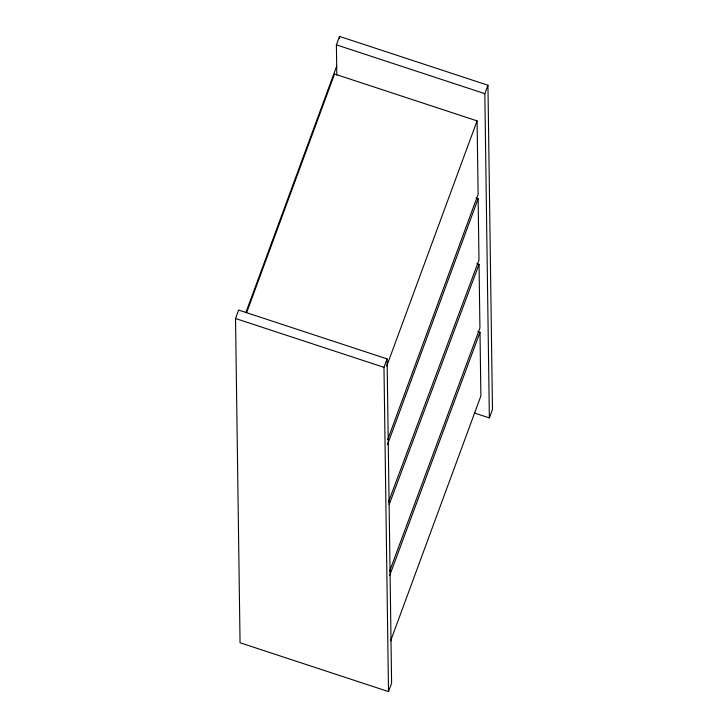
<?xml version="1.0" encoding="UTF-8"?>
<svg xmlns="http://www.w3.org/2000/svg" width="728" height="728" viewBox="0 0 728 728"><rect width="100%" height="100%" fill="white"/><g stroke="black" fill="none" stroke-linecap="round" stroke-linejoin="round"><path stroke-width="1.09" d="M235.526 318.509L238.638 310.073L387.087 358.913L391.609 683.164L388.506 691.6L240.058 642.76L235.526 318.509L383.974 367.349L388.506 691.6M336.809 75.166L336.391 44.836L339.494 36.4L487.942 85.24L492.474 409.491L489.362 417.927L474.301 412.976M246 312.203L336.691 66.139M246.601 312.758L334.58 74.01L477.086 120.894L478.114 194.376L387.769 439.512M383.974 367.349L387.087 358.913M489.362 417.927L484.83 93.675L487.942 85.24M386.75 366.029L477.086 120.894M387.478 444.671L478.132 198.708L475.966 197.998M390.627 640.886L480.88 395.986L479.998 332.296L477.832 331.586M389.68 571.116L479.934 328.037L479.042 264.346L476.885 263.636M389.744 575.375L479.998 332.296M388.324 502.447L478.988 260.087L478.132 198.708M389.18 504.586L479.042 264.346M336.391 44.836L484.83 93.675M339.494 36.4L339.53 38.666"/></g></svg>
